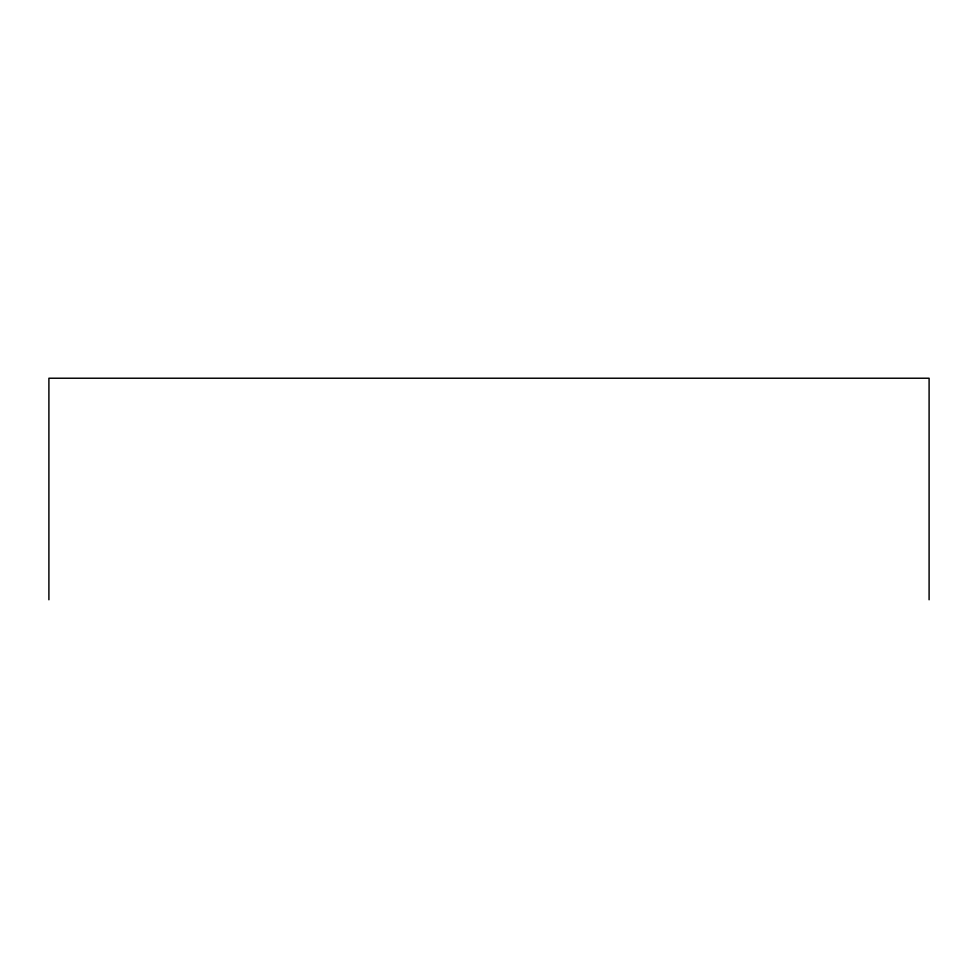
<?xml version="1.0" encoding="UTF-8"?>
<svg xmlns="http://www.w3.org/2000/svg" width="978" height="978" viewBox="0 0 978 978"><rect width="100%" height="100%" fill="white"/><g stroke="black" fill="none" stroke-linecap="round" stroke-linejoin="round"><path stroke-width="1.47" d="M929.1 599.771L929.1 378.229L48.9 378.229L48.9 599.771"/></g></svg>
